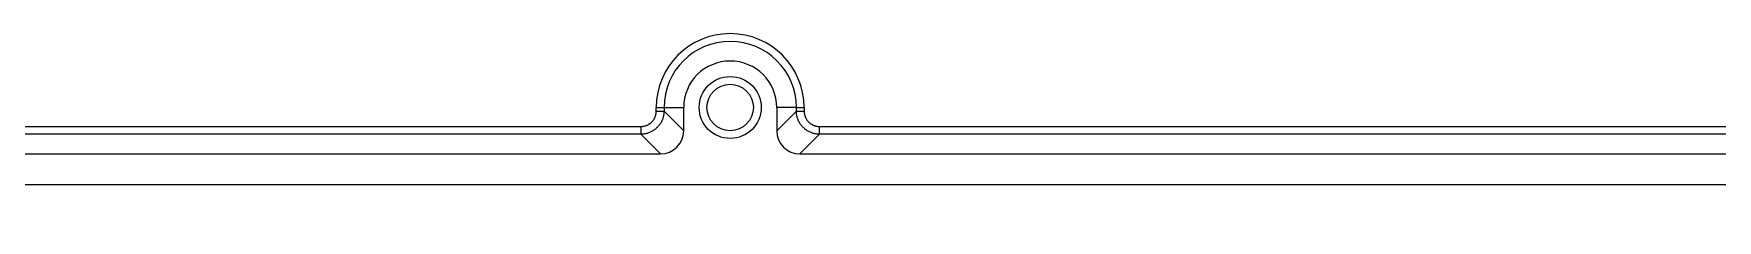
# Model space of a CAD drawing. Header units: millimetres. Extents: x 14 to 1104, y 14 to 850.
# Drawn here: x 174.8 to 283.5, y 110.3 to 122.4 of the extents above; entities that cross this region are included whole.
import ezdxf

# ---------------------------------------------------------------- set-up
doc = ezdxf.new("R2010")
doc.units = ezdxf.units.MM
doc.header["$LTSCALE"] = 4
doc.layers.get('0').update_dxf_attribs({"lineweight": 25})
for name, color, linetype, lineweight in [('Symbol (ANSI)', 7, 'Continuous', 9), ('Visible (ANSI)', 7, 'Continuous', 9), ('Visible Narrow (ANSI)', 7, 'Continuous', 9)]:
    doc.layers.add(name, color=color, linetype=linetype, lineweight=lineweight)
doc.styles.add('Note Text (ANSI)', font='arial.ttf')
doc.dimstyles.new('Default - mm (ANSI)$7', dxfattribs={"dimscale": 4, "dimtxt": 2, "dimasz": 2.5, "dimexe": 3.175, "dimexo": 1, "dimgap": 0.8, "dimtad": 0, "dimtih": 1, "dimtoh": 1, "dimrnd": 1e-08, "dimzin": 4, "dimdsep": 46, "dimtxsty": 'Note Text (ANSI)', "dimblk": 'Filled-1', "dimcen": 0.09, "dimdle": 10, "dimclrd": 256, "dimclre": 256, "dimclrt": 256, "dimadec": 1, "dimazin": 0, "dimtfac": 1.524, "dimtofl": 0, "dimtmove": 0, "dimatfit": 3, "dimfxl": 0, "dimtolj": 1, "dimtzin": 0, "dimlwd": -1, "dimlwe": -1, "dimarcsym": 0})

# ---------------------------------------------------------------- blocks, each defined once
blk = doc.blocks.new('Filled-1')
at = {"color": 0}
for p, q in [((0, 0), (-1, 0.15)), ((-1, 0.15), (-1, -0.15)), ((-1, 0), (0, 0)), ((-1, -0.15), (0, 0))]:
    blk.add_line(p, q, dxfattribs=at)
at = {"color": 0, "flags": 128}
blk.add_lwpolyline([(-1, -0.15), (0, 0), (-1, 0.15), (-1, -0.15)], dxfattribs=at)
at = {"color": 0}
blk.add_solid([(-1, -0.15), (0, 0), (-1, 0.15), (-1, -0.15)], dxfattribs=at)

msp = doc.modelspace()

# ---------------------------------------------------------------- linework, layer by layer
at = {"layer": 'Visible (ANSI)'}
for p, q in [((216.76, 116.134), (216.76, 117.634)), ((222.76, 117.634), (222.76, 116.134)), ((118.26, 114.634), (215.261, 114.634)), ((224.26, 114.634), (321.261, 114.634)), ((325.762, 112.634), (113.759, 112.634))]:
    msp.add_line(p, q, dxfattribs=at)
for radius in [2, 1.5]:
    msp.add_circle((219.76, 117.634), radius, dxfattribs=at)
msp.add_arc((219.76, 117.634), 3, 0, 180, dxfattribs=at)
for centre, major_axis in [((215.26, 116.135), (1.061, -1.061)), ((224.261, 116.135), (-1.061, -1.061))]:
    msp.add_ellipse(centre, major_axis=major_axis, ratio=0.999315, start_param=5.4981298, end_param=7.0682409, dxfattribs=at)
at = {"layer": 'Visible Narrow (ANSI)'}
for p, q in [((214.99, 117.404), (214.99, 117.634)), ((214.99, 117.634), (215.49, 117.634)), ((214.99, 117.404), (215.49, 117.404)), ((215.49, 117.634), (216.76, 117.634)), ((215.49, 117.634), (215.49, 117.404)), ((215.49, 117.404), (216.76, 116.134)), ((224.031, 117.634), (222.76, 117.634)), ((222.76, 116.134), (224.031, 117.404)), ((224.031, 117.404), (224.031, 117.634)), ((224.031, 117.634), (224.531, 117.634)), ((224.031, 117.404), (224.531, 117.404)), ((224.531, 117.634), (224.531, 117.404)), ((119.53, 116.404), (213.991, 116.404)), ((213.991, 116.404), (213.991, 115.904)), ((225.53, 116.404), (319.991, 116.404)), ((225.53, 115.904), (225.53, 116.404)), ((213.991, 115.904), (119.53, 115.904)), ((215.261, 114.634), (213.991, 115.904)), ((225.53, 115.904), (224.26, 114.634)), ((319.991, 115.904), (225.53, 115.904))]:
    msp.add_line(p, q, dxfattribs=at)
for radius in [4.77, 4.27]:
    msp.add_arc((219.76, 117.634), radius, 0, 180, dxfattribs=at)
for points in [[(213.991, 116.404), (214.576, 116.404), (214.99, 116.818), (214.99, 117.404)], [(215.49, 117.404), (215.49, 116.526), (214.869, 115.905), (213.991, 115.904)], [(225.53, 115.904), (224.652, 115.905), (224.031, 116.526), (224.031, 117.404)], [(224.531, 117.404), (224.531, 116.818), (224.945, 116.404), (225.53, 116.404)]]:
    msp.add_rational_spline(points, [1, 0.804899337344, 0.804899337344, 1], degree=3, dxfattribs=at)

# ---------------------------------------------------------------- leaders
at = {"layer": 'Symbol (ANSI)', "annotation_type": 0, "has_hookline": 1, "hookline_direction": 1, "text_width": 60.224}
msp.add_leader([(324.85, 116.442), (317.896, 102.192), (307.896, 102.192)], dimstyle='Default - mm (ANSI)$7', override={"dimtad": 0}, dxfattribs=at)

doc.saveas('drawing.dxf')
